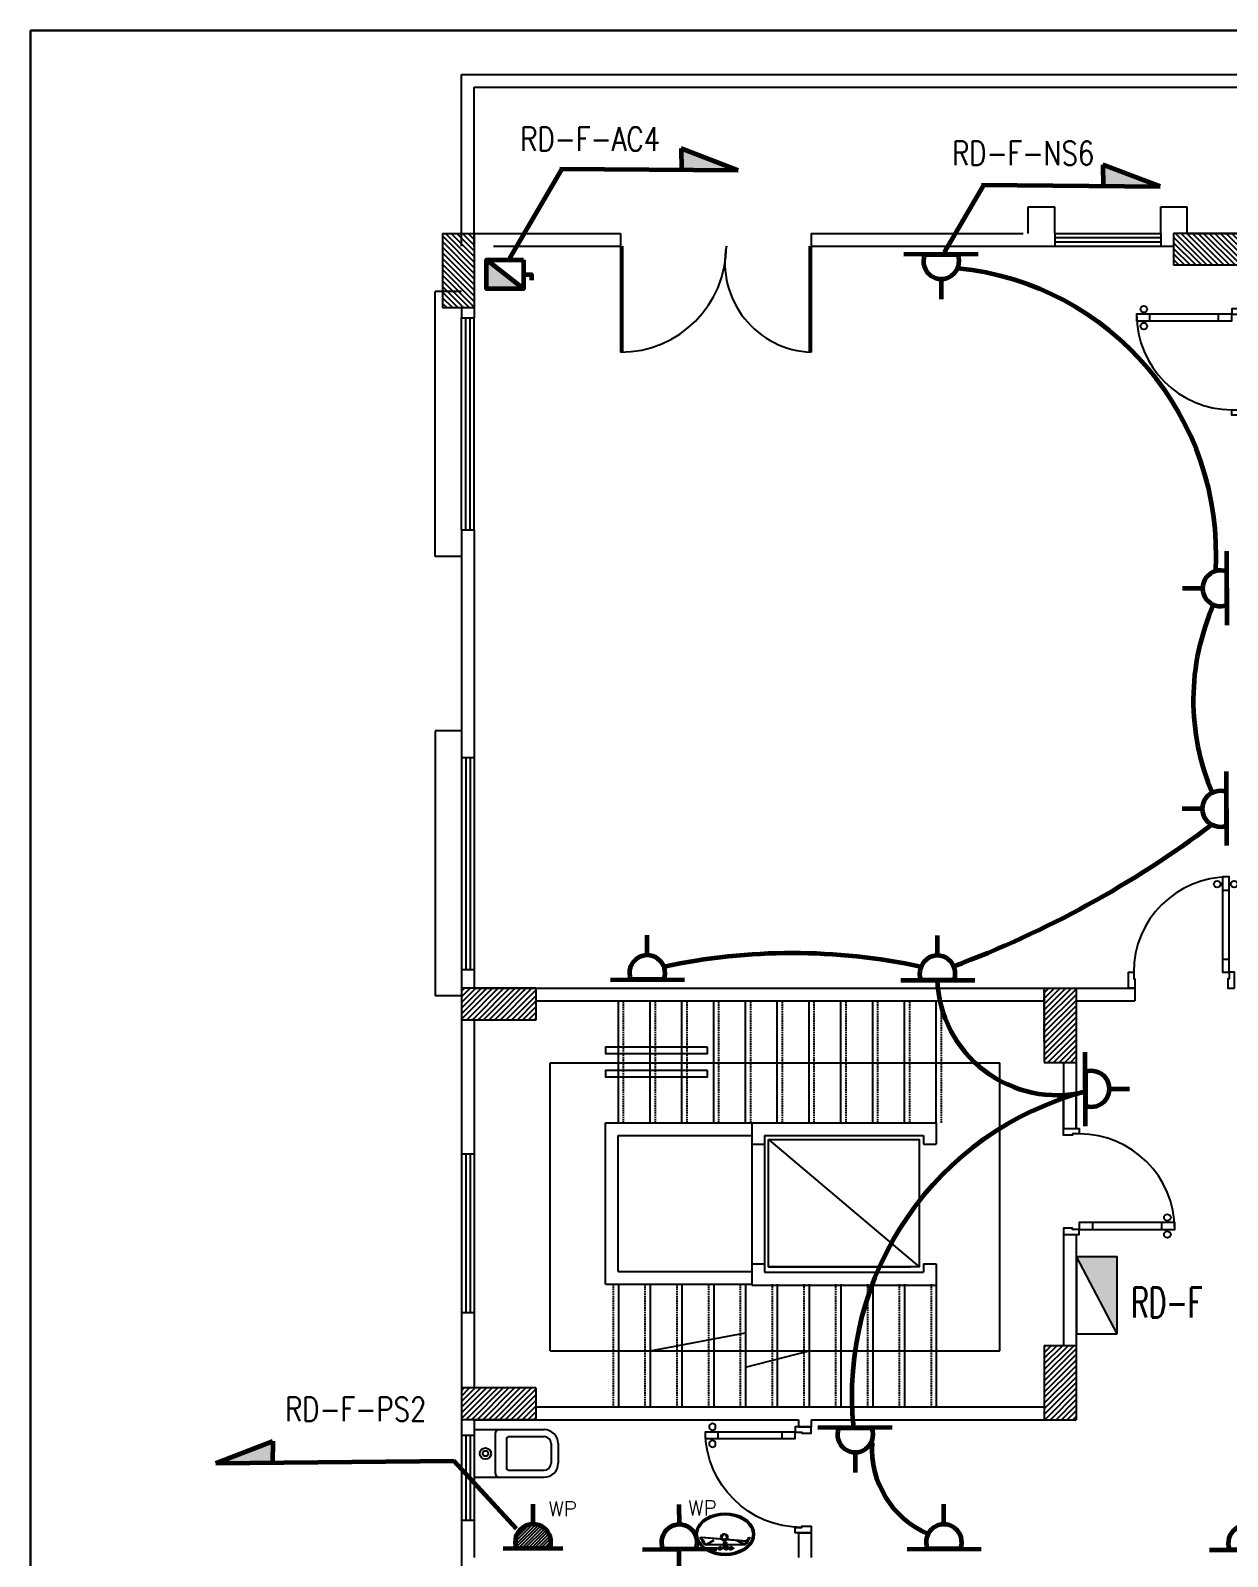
# Model space of a CAD drawing. Header units: millimetres. Extents: x -210 to 391, y -770 to -263.
# Drawn here: x -209.9 to -14.4, y -512.1 to -262.9 of the extents above; entities that cross this region are included whole.
import ezdxf
from ezdxf.enums import TextEntityAlignment as Align

# ---------------------------------------------------------------- set-up
doc = ezdxf.new("R2010")
doc.units = ezdxf.units.MM
doc.header["$MEASUREMENT"] = 0
doc.linetypes.add('DASHED2', pattern=[0.375, 0.25, -0.125])
for name, color, linetype in [('BATH', 4, 'Continuous'), ('COL', 6, 'Continuous'), ('DOOR', 1, 'Continuous'), ('hh', 2, 'Continuous'), ('Layer1', 8, 'Continuous'), ('TEXT', 3, 'Continuous'), ('veportes', 5, 'Continuous'), ('WALL', 5, 'Continuous')]:
    doc.layers.add(name, color=color, linetype=linetype)
for name, color, linetype, lineweight in [('circuits1', 3, 'Continuous', 60), ('frame', 5, 'Continuous', 30), ('sockets', 1, 'Continuous', 60), ('Wiring1', 6, 'Continuous', 60)]:
    doc.layers.add(name, color=color, linetype=linetype, lineweight=lineweight)
doc.styles.add('ROMDIM', font='romans.shx', dxfattribs={"width": 0.65})
pattern_1 = [(45, (4817.4196, 2599.4955), (-0.458930686, 0.458930686), [])]

# ---------------------------------------------------------------- blocks, each defined once
blk = doc.blocks.new('116')
at = {"layer": 'DOOR'}
for p, q in [((-0.132, 0.99), (-0.113, 0.99)), ((-0.132, 0.972), (-0.113, 0.972)), ((-0.113, 0.925), (-0.05, 0.925)), ((-0.03, 0.99), (-0.05, 0.99)), ((-0.03, 0.972), (-0.05, 0.972)), ((-0.113, 0.275), (-0.05, 0.275))]:
    blk.add_line(p, q, dxfattribs=at)
for points in [[(-0.05, 0.15), (-0.05, 1.05), (-0.113, 1.05), (-0.113, 0.15)], [(-1, 0), (-1, 0.15), (-0.95, 0.15), (-0.95, 0.087), (-0.938, 0.087), (-0.938, 0)], [(0, 0), (0, 0.15), (-0.05, 0.15), (-0.05, 0.087), (-0.062, 0.087), (-0.062, 0)]]:
    blk.add_lwpolyline(points, close=True, dxfattribs=at)
for centre in [(-0.162, 0.981), (-0.001, 0.981)]:
    blk.add_circle(centre, 0.0312, dxfattribs=at)
blk.add_arc((-0.05, 0.15), 0.9, 90, 180, dxfattribs=at)
blk = doc.blocks.new('A$C06642F28')
at = {"layer": 'DOOR'}
for p, q in [((0.275, 0.888), (0.275, 0.95)), ((0.877, 0.888), (0.877, 0.95)), ((0.924, 0.97), (0.924, 0.95)), ((0.924, 0.868), (0.924, 0.888)), ((0.942, 0.97), (0.942, 0.95)), ((0.942, 0.868), (0.942, 0.888))]:
    blk.add_line(p, q, dxfattribs=at)
for points in [[(0, 1), (0.15, 1), (0.15, 0.95), (0.088, 0.95), (0.088, 0.938), (0, 0.938)], [(0.15, 0.95), (1, 0.95), (1, 0.888), (0.15, 0.888)], [(0, 0), (0.15, 0), (0.15, 0.05), (0.088, 0.05), (0.088, 0.063), (0, 0.063)]]:
    blk.add_lwpolyline(points, close=True, dxfattribs=at)
for centre in [(0.933, 0.999), (0.933, 0.838)]:
    blk.add_circle(centre, 0.0312, dxfattribs=at)
blk.add_arc((0.09, 0.959), 0.909, 269.8324, 359.4559, dxfattribs=at)
blk = doc.blocks.new('BE-1')
at = {"layer": 'BATH', "color": 4, "linetype": 'Continuous'}
for p, q in [((-0.317, 0.792), (-0.132, 0.792)), ((-0.317, 0.726), (-0.132, 0.726)), ((-0.449, 0), (-0.449, 0.66)), ((-0.383, 0.33), (-0.383, 0.66)), ((-0.066, 0.33), (-0.066, 0.66)), ((0, 0), (0, 0.66)), ((-0.356, 0.304), (-0.092, 0.304)), ((-0.409, 0.198), (-0.04, 0.198)), ((-0.449, 0), (0, 0))]:
    blk.add_line(p, q, dxfattribs=at)
for radius in [0.0528, 0.0264]:
    blk.add_circle((-0.224, 0.106), radius, dxfattribs=at)
for centre, radius, start, end in [((-0.317, 0.66), 0.132, 90, 180), ((-0.317, 0.66), 0.066, 90, 180), ((-0.132, 0.66), 0.132, 0, 90), ((-0.132, 0.66), 0.066, 0, 90), ((-0.356, 0.33), 0.0264, 180, 270), ((-0.092, 0.33), 0.0264, 270, 0), ((-0.409, 0.238), 0.0396, 180, 270), ((-0.04, 0.238), 0.0396, 270, 0)]:
    blk.add_arc(centre, radius, start, end, dxfattribs=at)
blk = doc.blocks.new('SKIN-3')
at = {"layer": 'BATH', "color": 4, "linetype": 'Continuous'}
for p, q in [((0, 0), (-0.0477, -0.0031)), ((0.0478, -0.0031), (0, 0)), ((-0.2588, -0.1364), (-0.2709, -0.1677)), ((-0.2584, -0.1317), (-0.2708, -0.1652)), ((-0.2468, -0.1367), (-0.2589, -0.168)), ((-0.2391, -0.107), (-0.2588, -0.1364)), ((-0.2381, -0.1), (-0.2584, -0.1317)), ((-0.2271, -0.1073), (-0.2468, -0.1367)), ((-0.2123, -0.0805), (-0.2391, -0.107)), ((-0.2106, -0.0714), (-0.2381, -0.1)), ((-0.2316, -0.1714), (0.201532, -0.135742)), ((-0.217, -0.1428), (-0.2316, -0.157)), ((-0.2004, -0.0809), (-0.2271, -0.1073)), ((-0.2196, -0.1717), (0.20222, -0.137105)), ((-0.2051, -0.1432), (-0.2196, -0.1574)), ((-0.2027, -0.1142), (-0.217, -0.1428)), ((-0.1793, -0.0576), (-0.2123, -0.0805)), ((-0.1767, -0.0468), (-0.2106, -0.0714)), ((-0.1906, -0.1145), (-0.2051, -0.1432)), ((-0.1881, -0.1), (-0.2027, -0.1142)), ((-0.1673, -0.0579), (-0.2004, -0.0809)), ((-0.1762, -0.1003), (-0.1906, -0.1145)), ((0.1883, -0.1), (-0.1881, -0.1)), ((-0.1881, -0.1), (-0.1157, -0.1428)), ((-0.1411, -0.0391), (-0.1793, -0.0576)), ((-0.1375, -0.0268), (-0.1767, -0.0468)), ((0.188608, -0.1003), (-0.1762, -0.1003)), ((-0.1762, -0.1003), (-0.1037, -0.1432)), ((-0.1291, -0.0394), (-0.1673, -0.0579)), ((-0.0988, -0.0254), (-0.1411, -0.0391)), ((-0.094, -0.0121), (-0.1375, -0.0268)), ((-0.0868, -0.0257), (-0.1291, -0.0394)), ((-0.0537, -0.017), (-0.0988, -0.0254)), ((-0.0477, -0.0031), (-0.094, -0.0121)), ((-0.0418, -0.0174), (-0.0868, -0.0257)), ((-0.06735, -0.06421), (-0.067491, -0.065361)), ((-0.067491, -0.065361), (-0.067463, -0.066566)), ((-0.067463, -0.066566), (-0.067266, -0.067825)), ((-0.067041, -0.063115), (-0.06735, -0.06421)), ((-0.067266, -0.067825), (-0.0669, -0.069138)), ((-0.066563, -0.062072), (-0.067041, -0.063115)), ((-0.0669, -0.069138), (-0.066366, -0.070507)), ((-0.065916, -0.061085), (-0.066563, -0.062072)), ((-0.066366, -0.070507), (-0.065663, -0.071928)), ((-0.0651, -0.06015), (-0.065916, -0.061085)), ((-0.065663, -0.071928), (-0.064791, -0.073405)), ((-0.0642, -0.059273), (-0.0651, -0.06015)), ((-0.064791, -0.073405), (-0.06375, -0.074935)), ((-0.063299, -0.058452), (-0.0642, -0.059273)), ((-0.06375, -0.074935), (-0.062541, -0.07652)), ((-0.062397, -0.057688), (-0.063299, -0.058452)), ((-0.062541, -0.07652), (-0.061163, -0.078159)), ((-0.061494, -0.056979), (-0.062397, -0.057688)), ((-0.060591, -0.056328), (-0.061494, -0.056979)), ((-0.061163, -0.078159), (-0.059616, -0.079853)), ((-0.059687, -0.055733), (-0.060591, -0.056328)), ((-0.058782, -0.055195), (-0.059687, -0.055733)), ((-0.059616, -0.079853), (-0.0579, -0.0816)), ((-0.057875, -0.054713), (-0.058782, -0.055195)), ((-0.0579, -0.0816), (-0.056133, -0.079853)), ((-0.056969, -0.054289), (-0.057875, -0.054713)), ((-0.056062, -0.053921), (-0.056969, -0.054289)), ((-0.056133, -0.079853), (-0.054479, -0.078159)), ((-0.055154, -0.05361), (-0.056062, -0.053921)), ((-0.055416, -0.068566), (-0.055559, -0.069708)), ((-0.055559, -0.069708), (-0.05553, -0.070905)), ((-0.05553, -0.070905), (-0.055332, -0.072157)), ((-0.055105, -0.06748), (-0.055416, -0.068566)), ((-0.055332, -0.072157), (-0.054963, -0.073463)), ((-0.054244, -0.053354), (-0.055154, -0.05361)), ((-0.054624, -0.066448), (-0.055105, -0.06748)), ((-0.054963, -0.073463), (-0.054426, -0.074826)), ((-0.053973, -0.065472), (-0.054624, -0.066448)), ((-0.054479, -0.078159), (-0.05294, -0.07652)), ((-0.054426, -0.074826), (-0.053717, -0.076243)), ((-0.053335, -0.053156), (-0.054244, -0.053354)), ((-0.05315, -0.06455), (-0.053973, -0.065472)), ((-0.053717, -0.076243), (-0.05284, -0.077715)), ((-0.0072, -0.0141), (-0.0537, -0.017)), ((-0.052424, -0.053014), (-0.053335, -0.053156)), ((-0.052244, -0.063685), (-0.05315, -0.06455)), ((-0.05294, -0.07652), (-0.051513, -0.074935)), ((-0.05284, -0.077715), (-0.051791, -0.079241)), ((-0.051513, -0.052929), (-0.052424, -0.053014)), ((-0.051338, -0.062875), (-0.052244, -0.063685)), ((-0.051791, -0.079241), (-0.050574, -0.080824)), ((-0.0506, -0.0529), (-0.051513, -0.052929)), ((-0.051513, -0.074935), (-0.050202, -0.073405)), ((-0.050432, -0.062121), (-0.051338, -0.062875)), ((-0.049717, -0.052929), (-0.0506, -0.0529)), ((-0.050574, -0.080824), (-0.049186, -0.082461)), ((-0.049526, -0.061423), (-0.050432, -0.062121)), ((-0.050202, -0.073405), (-0.049004, -0.071928)), ((-0.04889, -0.053014), (-0.049717, -0.052929)), ((-0.04862, -0.060781), (-0.049526, -0.061423)), ((-0.049186, -0.082461), (-0.047629, -0.084153)), ((-0.049004, -0.071928), (-0.047921, -0.070507)), ((-0.04812, -0.053156), (-0.04889, -0.053014)), ((-0.047714, -0.060194), (-0.04862, -0.060781)), ((-0.047407, -0.053354), (-0.04812, -0.053156)), ((-0.047921, -0.070507), (-0.04695, -0.069138)), ((-0.046808, -0.059664), (-0.047714, -0.060194)), ((-0.047629, -0.084153), (-0.0459, -0.0859)), ((-0.046752, -0.05361), (-0.047407, -0.053354)), ((-0.04695, -0.069138), (-0.046095, -0.067825)), ((-0.0459, -0.059188), (-0.046808, -0.059664)), ((-0.046153, -0.053921), (-0.046752, -0.05361)), ((-0.045611, -0.054289), (-0.046153, -0.053921)), ((-0.046095, -0.067825), (-0.045354, -0.066566)), ((-0.044994, -0.05877), (-0.0459, -0.059188)), ((-0.0459, -0.0859), (-0.044145, -0.084153)), ((-0.045125, -0.054713), (-0.045611, -0.054289)), ((-0.045354, -0.066566), (-0.044727, -0.065361)), ((-0.044698, -0.055195), (-0.045125, -0.054713)), ((-0.044088, -0.058406), (-0.044994, -0.05877)), ((-0.044727, -0.065361), (-0.044213, -0.06421)), ((-0.044327, -0.055733), (-0.044698, -0.055195)), ((-0.044014, -0.056328), (-0.044327, -0.055733)), ((-0.044213, -0.06421), (-0.043814, -0.063115)), ((-0.044145, -0.084153), (-0.042502, -0.082461)), ((-0.043182, -0.058099), (-0.044088, -0.058406)), ((-0.043757, -0.056979), (-0.044014, -0.056328)), ((-0.043814, -0.063115), (-0.043529, -0.062072)), ((-0.043558, -0.057688), (-0.043757, -0.056979)), ((-0.043415, -0.058452), (-0.043558, -0.057688)), ((-0.043529, -0.062072), (-0.043358, -0.061085)), ((-0.043329, -0.059273), (-0.043415, -0.058452)), ((-0.043358, -0.061085), (-0.0433, -0.06015)), ((-0.0433, -0.06015), (-0.043329, -0.059273)), ((-0.042276, -0.057847), (-0.043182, -0.058099)), ((-0.042502, -0.082461), (-0.040973, -0.080824)), ((-0.04137, -0.057652), (-0.042276, -0.057847)), ((0.0048, -0.0145), (-0.0418, -0.0174)), ((-0.040464, -0.057512), (-0.04137, -0.057652)), ((-0.040973, -0.080824), (-0.039557, -0.079241)), ((-0.039558, -0.057428), (-0.040464, -0.057512)), ((-0.03865, -0.0574), (-0.039558, -0.057428)), ((-0.039557, -0.079241), (-0.038255, -0.077715)), ((-0.037773, -0.057428), (-0.03865, -0.0574)), ((-0.038255, -0.077715), (-0.037065, -0.076243)), ((-0.036952, -0.057512), (-0.037773, -0.057428)), ((-0.037065, -0.076243), (-0.035989, -0.074826)), ((-0.036188, -0.057652), (-0.036952, -0.057512)), ((-0.035479, -0.057847), (-0.036188, -0.057652)), ((-0.035989, -0.074826), (-0.035025, -0.073463)), ((-0.034828, -0.058099), (-0.035479, -0.057847)), ((-0.035025, -0.073463), (-0.034176, -0.072157)), ((-0.034233, -0.058406), (-0.034828, -0.058099)), ((-0.033695, -0.05877), (-0.034233, -0.058406)), ((-0.034176, -0.072157), (-0.03344, -0.070905)), ((-0.033213, -0.059188), (-0.033695, -0.05877)), ((-0.03344, -0.070905), (-0.032817, -0.069708)), ((-0.032789, -0.059664), (-0.033213, -0.059188)), ((-0.032817, -0.069708), (-0.032307, -0.068566)), ((-0.032421, -0.060194), (-0.032789, -0.059664)), ((-0.03211, -0.060781), (-0.032421, -0.060194)), ((-0.032307, -0.068566), (-0.031911, -0.06748)), ((-0.031854, -0.061423), (-0.03211, -0.060781)), ((-0.031911, -0.06748), (-0.031627, -0.066448)), ((-0.031656, -0.062121), (-0.031854, -0.061423)), ((-0.031514, -0.062875), (-0.031656, -0.062121)), ((-0.031627, -0.066448), (-0.031457, -0.065472)), ((-0.031429, -0.063685), (-0.031514, -0.062875)), ((-0.031457, -0.065472), (-0.0314, -0.06455)), ((-0.0314, -0.06455), (-0.031429, -0.063685)), ((-0.025429, -0.144973), (-0.01435, -0.1428)), ((-0.014288, -0.084322), (-0.0144, -0.08865)), ((-0.0144, -0.08865), (-0.014372, -0.09298)), ((-0.014372, -0.09298), (-0.014288, -0.09703)), ((-0.01435, -0.1428), (-0.003271, -0.144973)), ((-0.013949, -0.080272), (-0.014288, -0.084322)), ((-0.014288, -0.09703), (-0.014148, -0.100801)), ((-0.014148, -0.100801), (-0.01395, -0.104291)), ((-0.01395, -0.104291), (-0.013698, -0.107504)), ((-0.013385, -0.076502), (-0.013949, -0.080272)), ((-0.013698, -0.107504), (-0.013388, -0.110436)), ((-0.01346, -0.145373), (-0.0024, -0.1432)), ((-0.013388, -0.110436), (-0.013022, -0.11309)), ((-0.012594, -0.07301), (-0.013385, -0.076502)), ((-0.013022, -0.11309), (-0.0126, -0.115463)), ((-0.0126, -0.115463), (-0.012122, -0.117559)), ((-0.011579, -0.069799), (-0.012594, -0.07301)), ((-0.012122, -0.117559), (-0.011588, -0.119374)), ((-0.011588, -0.119374), (-0.010998, -0.12091)), ((-0.010337, -0.066866), (-0.011579, -0.069799)), ((-0.010998, -0.12091), (-0.01035, -0.122166)), ((-0.01035, -0.122166), (-0.009648, -0.123144)), ((-0.00887, -0.064213), (-0.010337, -0.066866)), ((-0.009648, -0.123144), (-0.008888, -0.123842)), ((-0.008888, -0.123842), (-0.008072, -0.124261)), ((-0.007175, -0.061838), (-0.00887, -0.064213)), ((-0.008072, -0.124261), (-0.0072, -0.1244)), ((0.0394, -0.017), (-0.0072, -0.0141)), ((-0.0072, -0.1244), (-0.006272, -0.124121)), ((-0.005257, -0.059744), (-0.007175, -0.061838)), ((-0.006272, -0.124121), (-0.005286, -0.123283)), ((-0.005286, -0.123283), (-0.004244, -0.121887)), ((-0.003112, -0.057928), (-0.005257, -0.059744)), ((-0.004244, -0.121887), (-0.003144, -0.119932)), ((-0.003144, -0.119932), (-0.001988, -0.117419)), ((-0.000741, -0.056392), (-0.003112, -0.057928)), ((-0.002387, -0.088778), (-0.0025, -0.0931)), ((-0.0025, -0.0931), (-0.002472, -0.097424)), ((-0.002472, -0.097424), (-0.002386, -0.101468)), ((-0.0024, -0.1432), (0.00866, -0.145373)), ((-0.002047, -0.084734), (-0.002387, -0.088778)), ((-0.002386, -0.101468), (-0.002244, -0.105233)), ((-0.002244, -0.105233), (-0.002044, -0.108719)), ((-0.001481, -0.080969), (-0.002047, -0.084734)), ((-0.002044, -0.108719), (-0.001788, -0.111927)), ((-0.001988, -0.117419), (-0.000774, -0.114346)), ((-0.001788, -0.111927), (-0.001474, -0.114855)), ((-0.000688, -0.077482), (-0.001481, -0.080969)), ((-0.001474, -0.114855), (-0.001104, -0.117505)), ((-0.001104, -0.117505), (-0.000675, -0.119875)), ((-0.000774, -0.114346), (0.000496, -0.110715)), ((0.001856, -0.055135), (-0.000741, -0.056392)), ((0.000331, -0.074275), (-0.000688, -0.077482)), ((-0.000675, -0.119875), (-0.000191, -0.121968)), ((-0.000191, -0.121968), (0.000351, -0.123781)), ((0.001577, -0.071346), (0.000331, -0.074275)), ((0.000351, -0.123781), (0.000949, -0.125315)), ((0.000496, -0.110715), (0.001825, -0.106525)), ((0.000949, -0.125315), (0.001606, -0.126569)), ((0.00305, -0.068697), (0.001577, -0.071346)), ((0.001606, -0.126569), (0.002318, -0.127546)), ((0.001825, -0.106525), (0.003209, -0.101778)), ((0.004677, -0.054158), (0.001856, -0.055135)), ((0.002318, -0.127546), (0.003088, -0.128243)), ((0.00475, -0.066325), (0.00305, -0.068697)), ((0.003088, -0.128243), (0.003915, -0.128661)), ((0.003209, -0.101778), (0.004651, -0.096471)), ((0.003915, -0.128661), (0.0048, -0.1288)), ((0.004651, -0.096471), (0.006149, -0.090606)), ((0.007726, -0.053459), (0.004677, -0.054158)), ((0.006675, -0.064234), (0.00475, -0.066325)), ((0.0513, -0.0174), (0.0048, -0.0145)), ((0.0048, -0.1288), (0.005739, -0.128522)), ((0.005739, -0.128522), (0.006735, -0.127685)), ((0.006149, -0.090606), (0.007706, -0.084182)), ((0.008827, -0.062421), (0.006675, -0.064234)), ((0.006735, -0.127685), (0.007786, -0.126291)), ((0.007706, -0.084182), (0.009318, -0.0772)), ((0.010999, -0.05304), (0.007726, -0.053459)), ((0.007786, -0.126291), (0.008893, -0.124338)), ((0.011206, -0.060888), (0.008827, -0.062421)), ((0.008893, -0.124338), (0.010054, -0.121829)), ((0.009318, -0.0772), (0.010988, -0.069659)), ((0.010054, -0.121829), (0.011272, -0.11876)), ((0.010988, -0.069659), (0.012715, -0.061559)), ((0.0145, -0.0529), (0.010999, -0.05304)), ((0.013812, -0.059632), (0.011206, -0.060888)), ((0.011272, -0.11876), (0.012545, -0.115135)), ((0.012545, -0.115135), (0.013875, -0.11095)), ((0.012715, -0.061559), (0.0145, -0.0529)), ((0.016644, -0.058656), (0.013812, -0.059632)), ((0.013875, -0.11095), (0.015258, -0.106209)), ((0.015258, -0.106209), (0.016698, -0.10091)), ((0.019703, -0.057958), (0.016644, -0.058656)), ((0.016698, -0.10091), (0.018192, -0.095053)), ((0.018192, -0.095053), (0.019743, -0.088638)), ((0.022988, -0.05754), (0.019703, -0.057958)), ((0.019743, -0.088638), (0.021348, -0.081666)), ((0.021348, -0.081666), (0.02301, -0.074135)), ((0.0265, -0.0574), (0.022988, -0.05754)), ((0.02301, -0.074135), (0.024727, -0.066047)), ((0.024727, -0.066047), (0.0265, -0.0574)), ((0.033984, -0.06421), (0.033841, -0.065361)), ((0.033841, -0.065361), (0.03387, -0.066566)), ((0.03387, -0.066566), (0.034068, -0.067825)), ((0.034295, -0.063115), (0.033984, -0.06421)), ((0.034068, -0.067825), (0.034437, -0.069138)), ((0.034776, -0.062072), (0.034295, -0.063115)), ((0.034437, -0.069138), (0.034974, -0.070507)), ((0.035427, -0.061085), (0.034776, -0.062072)), ((0.034974, -0.070507), (0.035683, -0.071928)), ((0.03625, -0.06015), (0.035427, -0.061085)), ((0.035683, -0.071928), (0.03656, -0.073405)), ((0.037155, -0.059273), (0.03625, -0.06015)), ((0.03656, -0.073405), (0.037609, -0.074935)), ((0.038061, -0.058452), (0.037155, -0.059273)), ((0.037609, -0.074935), (0.038826, -0.07652)), ((0.038965, -0.057688), (0.038061, -0.058452)), ((0.038826, -0.07652), (0.040214, -0.078159)), ((0.039871, -0.056979), (0.038965, -0.057688)), ((0.0844, -0.0254), (0.0394, -0.017)), ((0.040775, -0.056328), (0.039871, -0.056979)), ((0.040214, -0.078159), (0.041771, -0.079853)), ((0.04168, -0.055733), (0.040775, -0.056328)), ((0.042583, -0.055195), (0.04168, -0.055733)), ((0.041771, -0.079853), (0.0435, -0.0816)), ((0.043487, -0.054713), (0.042583, -0.055195)), ((0.044389, -0.054289), (0.043487, -0.054713)), ((0.0435, -0.0816), (0.046982, -0.079853)), ((0.045292, -0.053921), (0.044389, -0.054289)), ((0.046194, -0.05361), (0.045292, -0.053921)), ((0.04595, -0.068566), (0.045809, -0.069708)), ((0.045809, -0.069708), (0.045837, -0.070905)), ((0.045837, -0.070905), (0.046034, -0.072157)), ((0.046259, -0.06748), (0.04595, -0.068566)), ((0.046034, -0.072157), (0.0464, -0.073463)), ((0.047096, -0.053354), (0.046194, -0.05361)), ((0.046737, -0.066448), (0.046259, -0.06748)), ((0.0464, -0.073463), (0.046934, -0.074826)), ((0.047384, -0.065472), (0.046737, -0.066448)), ((0.046934, -0.074826), (0.047637, -0.076243)), ((0.046982, -0.079853), (0.050182, -0.078159)), ((0.047997, -0.053156), (0.047096, -0.053354)), ((0.0482, -0.06455), (0.047384, -0.065472)), ((0.047637, -0.076243), (0.048509, -0.077715)), ((0.0941, -0.0121), (0.0478, -0.0031)), ((0.048899, -0.053014), (0.047997, -0.053156)), ((0.0491, -0.063685), (0.0482, -0.06455)), ((0.048509, -0.077715), (0.04955, -0.079241)), ((0.049799, -0.052929), (0.048899, -0.053014)), ((0.05, -0.062875), (0.0491, -0.063685)), ((0.04955, -0.079241), (0.050759, -0.080824)), ((0.0507, -0.0529), (0.049799, -0.052929)), ((0.050901, -0.062121), (0.05, -0.062875)), ((0.050182, -0.078159), (0.053098, -0.07652)), ((0.0516, -0.052929), (0.0507, -0.0529)), ((0.050759, -0.080824), (0.052137, -0.082461)), ((0.051803, -0.061423), (0.050901, -0.062121)), ((0.0964, -0.0257), (0.0513, -0.0174)), ((0.052501, -0.053014), (0.0516, -0.052929)), ((0.052704, -0.060781), (0.051803, -0.061423)), ((0.052137, -0.082461), (0.053684, -0.084153)), ((0.053403, -0.053156), (0.052501, -0.053014)), ((0.053606, -0.060194), (0.052704, -0.060781)), ((0.053098, -0.07652), (0.055731, -0.074935)), ((0.054306, -0.053354), (0.053403, -0.053156)), ((0.054508, -0.059664), (0.053606, -0.060194)), ((0.053684, -0.084153), (0.0554, -0.0859)), ((0.055209, -0.05361), (0.054306, -0.053354)), ((0.055412, -0.059188), (0.054508, -0.059664)), ((0.056113, -0.053921), (0.055209, -0.05361)), ((0.0554, -0.0859), (0.058883, -0.084153)), ((0.056314, -0.05877), (0.055412, -0.059188)), ((0.055731, -0.074935), (0.058079, -0.073405)), ((0.057018, -0.054289), (0.056113, -0.053921)), ((0.057218, -0.058406), (0.056314, -0.05877)), ((0.057925, -0.054713), (0.057018, -0.054289)), ((0.058122, -0.058099), (0.057218, -0.058406)), ((0.058831, -0.055195), (0.057925, -0.054713)), ((0.058079, -0.073405), (0.060144, -0.071928)), ((0.059027, -0.057847), (0.058122, -0.058099)), ((0.059738, -0.055733), (0.058831, -0.055195)), ((0.058883, -0.084153), (0.062083, -0.082461)), ((0.059931, -0.057652), (0.059027, -0.057847)), ((0.060646, -0.056328), (0.059738, -0.055733)), ((0.060837, -0.057512), (0.059931, -0.057652)), ((0.060144, -0.071928), (0.061926, -0.070507)), ((0.061556, -0.056979), (0.060646, -0.056328)), ((0.061743, -0.057428), (0.060837, -0.057512)), ((0.062465, -0.057688), (0.061556, -0.056979)), ((0.06265, -0.0574), (0.061743, -0.057428)), ((0.061926, -0.070507), (0.063425, -0.069138)), ((0.062083, -0.082461), (0.065, -0.080824)), ((0.063376, -0.058452), (0.062465, -0.057688)), ((0.063556, -0.057428), (0.06265, -0.0574)), ((0.064287, -0.059273), (0.063376, -0.058452)), ((0.063425, -0.069138), (0.064639, -0.067825)), ((0.064462, -0.057512), (0.063556, -0.057428)), ((0.0652, -0.06015), (0.064287, -0.059273)), ((0.065368, -0.057652), (0.064462, -0.057512)), ((0.064639, -0.067825), (0.06557, -0.066566)), ((0.065, -0.080824), (0.067634, -0.079241)), ((0.06597, -0.061085), (0.0652, -0.06015)), ((0.066274, -0.057847), (0.065368, -0.057652)), ((0.06557, -0.066566), (0.066217, -0.065361)), ((0.066457, -0.062072), (0.06597, -0.061085)), ((0.066217, -0.065361), (0.066581, -0.06421)), ((0.06718, -0.058099), (0.066274, -0.057847)), ((0.066661, -0.063115), (0.066457, -0.062072)), ((0.066581, -0.06421), (0.066661, -0.063115)), ((0.068086, -0.058406), (0.06718, -0.058099)), ((0.067634, -0.079241), (0.069984, -0.077715)), ((0.068992, -0.05877), (0.068086, -0.058406)), ((0.0699, -0.059188), (0.068992, -0.05877)), ((0.070806, -0.059664), (0.0699, -0.059188)), ((0.069984, -0.077715), (0.072051, -0.076243)), ((0.071712, -0.060194), (0.070806, -0.059664)), ((0.072618, -0.060781), (0.071712, -0.060194)), ((0.072051, -0.076243), (0.073835, -0.074826)), ((0.073524, -0.061423), (0.072618, -0.060781)), ((0.07443, -0.062121), (0.073524, -0.061423)), ((0.073835, -0.074826), (0.075337, -0.073463)), ((0.075336, -0.062875), (0.07443, -0.062121)), ((0.076242, -0.063685), (0.075336, -0.062875)), ((0.075337, -0.073463), (0.076554, -0.072157)), ((0.07715, -0.06455), (0.076242, -0.063685)), ((0.076554, -0.072157), (0.077489, -0.070905)), ((0.077914, -0.065472), (0.07715, -0.06455)), ((0.077489, -0.070905), (0.07814, -0.069708)), ((0.078395, -0.066448), (0.077914, -0.065472)), ((0.07814, -0.069708), (0.078509, -0.068566)), ((0.078593, -0.06748), (0.078395, -0.066448)), ((0.078509, -0.068566), (0.078593, -0.06748)), ((0.1268, -0.0391), (0.0844, -0.0254)), ((0.1376, -0.0268), (0.0941, -0.0121)), ((0.1388, -0.0394), (0.0964, -0.0257)), ((0.1764, -0.1003), (0.1039, -0.1432)), ((0.1883, -0.1), (0.1159, -0.1428)), ((0.1649, -0.0576), (0.1268, -0.0391)), ((0.1768, -0.0468), (0.1376, -0.0268)), ((0.1769, -0.0579), (0.1388, -0.0394)), ((0.198, -0.0805), (0.1649, -0.0576)), ((0.1764, -0.1003), (0.1908, -0.1145)), ((0.2107, -0.0714), (0.1768, -0.0468)), ((0.21, -0.0809), (0.1769, -0.0579)), ((0.1883, -0.1), (0.2029, -0.1142)), ((0.2027, -0.1142), (0.1883, -0.1)), ((0.1908, -0.1145), (0.2053, -0.1432)), ((0.2248, -0.107), (0.198, -0.0805)), ((0.2172, -0.1428), (0.2027, -0.1142)), ((0.2029, -0.1142), (0.2172, -0.1428)), ((0.2053, -0.1432), (0.2198, -0.1574)), ((0.2368, -0.1073), (0.21, -0.0809)), ((0.2382, -0.1), (0.2107, -0.0714)), ((0.2172, -0.1428), (0.2318, -0.157)), ((0.2316, -0.1714), (0.2172, -0.1428)), ((0.2445, -0.1364), (0.2248, -0.107)), ((0.2564, -0.1367), (0.2368, -0.1073)), ((0.2585, -0.1317), (0.2382, -0.1)), ((0.2565, -0.1677), (0.2445, -0.1364)), ((0.2685, -0.168), (0.2564, -0.1367)), ((0.2709, -0.1652), (0.2585, -0.1317)), ((-0.2708, -0.1652), (-0.2749, -0.2)), ((-0.2709, -0.1677), (-0.2749, -0.1999)), ((-0.2749, -0.1999), (-0.2709, -0.2321)), ((-0.2749, -0.2), (-0.2708, -0.2348)), ((-0.2709, -0.2321), (-0.2588, -0.2634)), ((-0.2708, -0.2348), (-0.2584, -0.2683)), ((-0.2589, -0.168), (-0.263, -0.2003)), ((-0.263, -0.2003), (-0.2589, -0.2325)), ((-0.2589, -0.2325), (-0.2468, -0.2638)), ((-0.2588, -0.2634), (-0.2391, -0.2928)), ((-0.2584, -0.2683), (-0.2381, -0.3)), ((-0.2468, -0.2638), (-0.2271, -0.2931)), ((-0.2316, -0.157), (-0.2316, -0.1714)), ((-0.2316, -0.1714), (-0.2316, -0.1714)), ((-0.2196, -0.1574), (-0.2196, -0.1717)), ((-0.2196, -0.1717), (-0.2196, -0.1717)), ((-0.0433, -0.17135), (-0.041096, -0.160424)), ((-0.041096, -0.182276), (-0.0433, -0.17135)), ((-0.041096, -0.160424), (-0.034821, -0.151162)), ((-0.034821, -0.191538), (-0.041096, -0.182276)), ((-0.034821, -0.151162), (-0.025429, -0.144973)), ((-0.025429, -0.197727), (-0.034821, -0.191538)), ((-0.0313, -0.17175), (-0.0291, -0.160824)), ((-0.0291, -0.182676), (-0.0313, -0.17175)), ((-0.0291, -0.160824), (-0.022835, -0.151562)), ((-0.022835, -0.191938), (-0.0291, -0.182676)), ((-0.01435, -0.1999), (-0.025429, -0.197727)), ((-0.022835, -0.151562), (-0.01346, -0.145373)), ((-0.01346, -0.198127), (-0.022835, -0.191938)), ((-0.003271, -0.197727), (-0.01435, -0.1999)), ((-0.01435, -0.1999), (-0.01435, -0.1999)), ((-0.0024, -0.2003), (-0.01346, -0.198127)), ((-0.003271, -0.144973), (0.006121, -0.151162)), ((0.006121, -0.191538), (-0.003271, -0.197727)), ((0.00866, -0.198127), (-0.0024, -0.2003)), ((-0.0024, -0.2003), (-0.0024, -0.2003)), ((0.006121, -0.151162), (0.012396, -0.160424)), ((0.012396, -0.182276), (0.006121, -0.191538)), ((0.00866, -0.145373), (0.018035, -0.151562)), ((0.018035, -0.191938), (0.00866, -0.198127)), ((0.012396, -0.160424), (0.0146, -0.17135)), ((0.0146, -0.17135), (0.012396, -0.182276)), ((0.018035, -0.151562), (0.0243, -0.160824)), ((0.0243, -0.182676), (0.018035, -0.191938)), ((0.0243, -0.160824), (0.0265, -0.17175)), ((0.0265, -0.17175), (0.0243, -0.182676)), ((0.2198, -0.1574), (0.2198, -0.1717)), ((0.2198, -0.1717), (0.2198, -0.1717)), ((0.2248, -0.2928), (0.2445, -0.2634)), ((0.2318, -0.157), (0.2318, -0.1714)), ((0.2318, -0.1714), (0.2318, -0.1714)), ((0.2368, -0.2931), (0.2564, -0.2638)), ((0.2382, -0.3), (0.2585, -0.2683)), ((0.2445, -0.2634), (0.2565, -0.2321)), ((0.2564, -0.2638), (0.2685, -0.2325)), ((0.2606, -0.1999), (0.2565, -0.1677)), ((0.2565, -0.2321), (0.2606, -0.1999)), ((0.2585, -0.2683), (0.2709, -0.2348)), ((0.2726, -0.2003), (0.2685, -0.168)), ((0.2685, -0.2325), (0.2726, -0.2003)), ((0.2751, -0.2), (0.2709, -0.1652)), ((0.2709, -0.2348), (0.2751, -0.2)), ((-0.2391, -0.2928), (-0.2123, -0.3193)), ((-0.2381, -0.3), (-0.2106, -0.3286)), ((-0.2271, -0.2931), (-0.2004, -0.3197)), ((-0.2123, -0.3193), (-0.1793, -0.3423)), ((-0.2106, -0.3286), (-0.1767, -0.3532)), ((-0.2004, -0.3197), (-0.1673, -0.3425)), ((-0.1793, -0.3423), (-0.1411, -0.3608)), ((-0.1767, -0.3532), (-0.1375, -0.3732)), ((-0.1673, -0.3425), (-0.1291, -0.3611)), ((-0.1411, -0.3608), (-0.0988, -0.3745)), ((-0.1375, -0.3732), (-0.094, -0.3879)), ((-0.1291, -0.3611), (-0.0868, -0.3748)), ((-0.0988, -0.3745), (-0.0537, -0.3828)), ((-0.094, -0.3879), (-0.0477, -0.3969)), ((-0.0868, -0.3748), (-0.0418, -0.3832)), ((-0.0537, -0.3828), (-0.0072, -0.3857)), ((-0.0477, -0.3969), (0, -0.4)), ((-0.0418, -0.3832), (0.0048, -0.386)), ((-0.0072, -0.3857), (0.0394, -0.3828)), ((0, -0.4), (0.0478, -0.3969)), ((0.0048, -0.386), (0.0513, -0.3832)), ((0.0394, -0.3828), (0.0844, -0.3745)), ((0.0478, -0.3969), (0.0941, -0.3879)), ((0.0513, -0.3832), (0.0964, -0.3748)), ((0.0844, -0.3745), (0.1268, -0.3608)), ((0.0941, -0.3879), (0.1376, -0.3732)), ((0.0964, -0.3748), (0.1388, -0.3611)), ((0.1268, -0.3608), (0.1649, -0.3423)), ((0.1376, -0.3732), (0.1768, -0.3532)), ((0.1388, -0.3611), (0.1769, -0.3425)), ((0.1649, -0.3423), (0.198, -0.3193)), ((0.1768, -0.3532), (0.2107, -0.3286)), ((0.1769, -0.3425), (0.21, -0.3197)), ((0.198, -0.3193), (0.2248, -0.2928)), ((0.21, -0.3197), (0.2368, -0.2931)), ((0.2107, -0.3286), (0.2382, -0.3))]:
    blk.add_line(p, q, dxfattribs=at)
blk = doc.blocks.new('E-S03')
at = {"lineweight": 60}
blk.add_line((-412, 177), (418, 180), dxfattribs=at)
at = {"layer": 'sockets', "color": 4, "linetype": 'Continuous'}
blk.add_line((0, 453), (0, 678), dxfattribs=at)
at = {"layer": 'sockets', "color": 0, "linetype": 'Continuous'}
blk.add_line((-187, 183), (187, 183), dxfattribs=at)
blk.add_arc((0, 253), 200, 339.5371, 200.4629, dxfattribs=at)
blk = doc.blocks.new('S-WE-P')
at = {"layer": 'veportes', "linetype": 'Continuous'}
h = blk.add_hatch(dxfattribs=at)
h.set_pattern_fill('ANSI31', color=1, scale=125, style=0)
h.set_pattern_definition([(45, (27672.245, -14081.706), (-11.04854346, 11.04854346), [])])
edge = h.paths.add_edge_path()
edge.add_arc((560467, 115151), 123, 339.5371, 560.4629)
edge.add_line((560353, 115108), (560582, 115108))
at = {"lineweight": 60}
blk.add_line((560253, 115106), (560668, 115108), dxfattribs=at)
at = {"layer": 'sockets', "color": 4, "linetype": 'Continuous'}
blk.add_line((560461, 115274), (560461, 115413), dxfattribs=at)
at = {"layer": 'sockets', "color": 0, "linetype": 'Continuous'}
blk.add_line((560345, 115107), (560577, 115107), dxfattribs=at)
blk.add_ellipse((560461, 115150), major_axis=(0, 124), ratio=1, start_param=4.355134, end_param=8.211016, dxfattribs=at)
blk = doc.blocks.new('disconnecting switch')
at = {"layer": 'sockets'}
h = blk.add_hatch(color=256, dxfattribs=at)
h.dxf.hatch_style = 1
h.paths.add_polyline_path([(31.415, 12.166), (31.134, 11.81), (31.415, 11.81)])
blk.add_line((31.415, 12.166), (31.134, 11.81), dxfattribs=at)
blk.add_lwpolyline([(31.134, 12.166), (31.415, 12.166), (31.415, 11.81), (31.134, 11.81)], close=True, dxfattribs=at)
blk.add_lwpolyline([(31.275, 12.166), (31.275, 12.246), (31.332, 12.246)], dxfattribs=at)

msp = doc.modelspace()

# ---------------------------------------------------------------- hatches: boundary and pattern name
at = {"lineweight": 0}
msp.add_hatch(color=13, dxfattribs=at).paths.add_polyline_path([(-32.37, -475.7), (-32.37, -463.1), (-39.01, -463.11)])
at = {"layer": 'circuits1'}
h = msp.add_hatch(color=5, dxfattribs=at)
h.dxf.hatch_style = 1
h.paths.add_polyline_path([(-103.6, -282.21), (-103.55, -285.66), (-94.27, -285.79)])
h = msp.add_hatch(color=5, dxfattribs=at)
h.dxf.hatch_style = 1
h.paths.add_polyline_path([(-34.71, -284.85), (-34.65, -288.3), (-25.37, -288.42)])
h = msp.add_hatch(color=5, dxfattribs=at)
h.dxf.hatch_style = 1
h.paths.add_polyline_path([(-170.27, -493.3), (-170.33, -496.74), (-179.61, -496.87)])
at = {"layer": 'hh', "linetype": 'ByBlock'}
h = msp.add_hatch(dxfattribs=at)
h.set_pattern_fill('ANSI31', color=256, scale=5.192208, angle=-90, style=0)
h.set_pattern_definition([(315, (4817.4196, 2599.4955), (0.458930686, 0.458930686), [])])
h.paths.add_polyline_path([(-142.58, -308.19), (-137.39, -308.19), (-137.39, -296.07), (-142.58, -296.07)])
h = msp.add_hatch(dxfattribs=at)
h.set_pattern_fill('ANSI31', color=256, scale=5.192208, angle=-90, style=0)
h.set_pattern_definition([(315, (3194.11185, -8503.4416), (0.458930686, 0.458930686), [])])
h.paths.add_polyline_path([(-23.16, -296.07), (-23.16, -301.26), (-11.05, -301.26), (-11.05, -296.07)])
h = msp.add_hatch(dxfattribs=at)
h.set_pattern_fill('ANSI31', color=256, scale=5.192208, style=0)
h.set_pattern_definition(pattern_1)
h.paths.add_polyline_path([(-139.47, -419.3), (-139.47, -424.49), (-127.35, -424.49), (-127.35, -419.3)])
h = msp.add_hatch(dxfattribs=at)
h.set_pattern_fill('ANSI31', color=256, scale=5.192208, style=0)
h.set_pattern_definition(pattern_1)
h.paths.add_polyline_path([(-39.08, -419.3), (-44.28, -419.3), (-44.28, -431.41), (-39.08, -431.41)])
h = msp.add_hatch(dxfattribs=at)
h.set_pattern_fill('ANSI31', color=256, scale=5.192208, style=0)
h.set_pattern_definition(pattern_1)
h.paths.add_polyline_path([(-39.08, -477.62), (-44.28, -477.62), (-44.28, -489.74), (-39.08, -489.74)])
h = msp.add_hatch(dxfattribs=at)
h.set_pattern_fill('ANSI31', color=256, scale=5.192208, style=0)
h.set_pattern_definition(pattern_1)
h.paths.add_polyline_path([(-127.35, -489.74), (-127.35, -484.55), (-139.47, -484.55), (-139.47, -489.74)])

# ---------------------------------------------------------------- linework, layer by layer
at = {"layer": 'circuits1'}
for p, q in [((-94.27, -285.79, -20202.78), (-103.6, -282.21, -20202.78)), ((-103.6, -282.21, -20202.78), (-103.55, -285.66, -20202.78)), ((-131.56, -300.1, -20202.78), (-123.16, -285.71, -20202.78)), ((-94.28, -285.81, -20202.78), (-123.43, -285.58, -20202.78)), ((-25.37, -288.42, -20202.78), (-34.71, -284.85, -20202.78)), ((-34.71, -284.85, -20202.78), (-34.65, -288.3, -20202.78)), ((-60.58, -299.15, -20202.78), (-54.26, -288.34, -20202.78)), ((-25.38, -288.45, -20202.78), (-54.53, -288.22, -20202.78)), ((-179.62, -496.84, -20202.78), (-170.29, -493.26, -20202.78)), ((-170.29, -493.26, -20202.78), (-170.34, -496.71, -20202.78)), ((-179.61, -496.86, -20202.78), (-140.72, -496.46, -20202.78)), ((-130.47, -507.56, -20202.78), (-140.72, -496.46, -20202.78))]:
    msp.add_line(p, q, dxfattribs=at)
at = {"layer": 'COL', "linetype": 'ByBlock'}
for p, q in [((-142.58, -296.07), (-142.58, -308.19)), ((-142.58, -296.07), (-137.39, -296.07)), ((-142.58, -296.07), (-142.58, -308.19)), ((-142.58, -296.07), (-137.39, -296.07)), ((-137.39, -296.07), (-137.39, -308.19)), ((-137.39, -296.07), (-137.39, -308.19)), ((-11.05, -296.07), (-23.16, -296.07)), ((-23.16, -296.07), (-23.16, -301.26)), ((-11.05, -301.26), (-23.16, -301.26)), ((-142.58, -308.19), (-137.39, -308.19)), ((-142.58, -308.19), (-137.39, -308.19)), ((-127.35, -419.3), (-139.47, -419.3)), ((-139.47, -419.3), (-139.47, -424.49)), ((-127.35, -419.3), (-127.35, -424.49)), ((-44.28, -419.3), (-44.28, -431.41)), ((-44.28, -419.3), (-39.08, -419.3)), ((-39.08, -419.3), (-39.08, -431.41)), ((-127.35, -424.49), (-139.47, -424.49)), ((-44.28, -431.41), (-39.08, -431.41)), ((-44.28, -477.62), (-44.28, -489.74)), ((-44.28, -477.62), (-39.08, -477.62)), ((-39.08, -477.62), (-39.08, -489.74)), ((-127.35, -484.55), (-139.47, -484.55)), ((-139.47, -484.55), (-139.47, -489.74)), ((-127.35, -484.55), (-139.47, -484.55)), ((-139.47, -484.55), (-139.47, -489.74)), ((-127.35, -484.55), (-127.35, -489.74)), ((-127.35, -484.55), (-127.35, -489.74)), ((-127.35, -489.74), (-139.47, -489.74)), ((-127.35, -489.74), (-139.47, -489.74)), ((-44.28, -489.74), (-39.08, -489.74))]:
    msp.add_line(p, q, dxfattribs=at)
at = {"layer": 'DOOR', "linetype": 'ByBlock'}
for p, q in [((-139.47, -270.11), (75.84, -270.11)), ((-139.47, -298.15), (-139.47, -270.11)), ((-137.39, -272.19), (73.76, -272.19)), ((-137.39, -298.15), (-137.39, -272.19)), ((-42.57, -296.07), (-25.27, -296.07)), ((-113.51, -298.15), (-113.51, -315.45)), ((-113.16, -298.15), (-113.16, -315.45)), ((-82.7, -298.15), (-82.7, -315.45)), ((-82.35, -298.15), (-82.35, -315.45)), ((-42.57, -296.76), (-25.27, -296.76)), ((-42.57, -297.46), (-25.27, -297.46)), ((-42.57, -298.15), (-25.27, -298.15)), ((-139.47, -305.55), (-143.79, -305.55)), ((-143.79, -309.87), (-143.79, -305.55)), ((-143.79, -344.49), (-143.79, -309.87)), ((-139.47, -344.49), (-139.47, -309.87)), ((-138.77, -344.49), (-138.77, -309.87)), ((-138.08, -344.49), (-138.08, -309.87)), ((-137.39, -344.49), (-137.39, -309.87)), ((-143.79, -348.82), (-143.79, -344.49)), ((-139.47, -348.82), (-143.79, -348.82)), ((-143.79, -377.28), (-143.79, -381.61)), ((-139.47, -377.28), (-143.79, -377.28)), ((-143.79, -381.61), (-143.79, -416.22)), ((-139.47, -381.61), (-139.47, -416.22)), ((-138.77, -381.61), (-138.77, -416.22)), ((-138.08, -381.61), (-138.08, -416.22)), ((-137.39, -381.61), (-137.39, -416.22)), ((-143.79, -416.22), (-143.79, -420.55)), ((-139.47, -420.55), (-143.79, -420.55)), ((-139.47, -446.33), (-139.47, -472.25)), ((-138.77, -446.33), (-138.77, -472.25)), ((-138.08, -446.33), (-138.08, -472.25)), ((-137.39, -446.33), (-137.39, -472.25)), ((-108.66, -478.51), (-93.08, -475.57)), ((-93.08, -475.57), (-93.08, -481.14)), ((-93.08, -481.14), (-82.7, -478.51))]:
    msp.add_line(p, q, dxfattribs=at)
at = {"layer": 'DOOR'}
for p, q in [((-113.85, -441.28), (-113.85, -421.38)), ((-108.66, -441.28), (-108.66, -421.38)), ((-103.47, -441.28), (-103.47, -421.38)), ((-98.28, -441.28), (-98.28, -421.38)), ((-93.08, -441.28), (-93.08, -421.38)), ((-87.89, -441.28), (-87.89, -421.38)), ((-82.7, -441.28), (-82.7, -421.38)), ((-77.51, -441.28), (-77.51, -421.38)), ((-72.31, -441.28), (-72.31, -421.38)), ((-67.12, -441.28), (-67.12, -421.38)), ((-61.93, -441.28), (-61.93, -421.38)), ((-115.95, -441.28), (-92.04, -441.28)), ((-115.95, -467.62), (-115.95, -441.28)), ((-113.87, -443.36), (-92.04, -443.36)), ((-113.87, -465.54), (-113.87, -443.36)), ((-93.47, -443.36), (-92.04, -443.36)), ((-113.87, -465.54), (-92.04, -465.54)), ((-115.95, -467.62), (-92.04, -467.62)), ((-113.85, -467.62), (-113.85, -487.52)), ((-108.66, -467.62), (-108.66, -487.52)), ((-103.47, -467.62), (-103.47, -487.52)), ((-98.27, -467.62), (-98.27, -487.52)), ((-93.08, -467.62), (-93.08, -487.52)), ((-87.89, -467.62), (-87.89, -487.52)), ((-82.7, -467.62), (-82.7, -487.52)), ((-77.5, -467.62), (-77.5, -487.52)), ((-72.31, -467.62), (-72.31, -487.52)), ((-67.12, -467.62), (-67.12, -487.52)), ((-61.93, -467.62), (-61.93, -487.52)), ((-139.47, -492.34), (-139.47, -506.18)), ((-138.77, -492.34), (-138.77, -506.18)), ((-138.08, -492.34), (-138.08, -506.18)), ((-137.39, -492.34), (-137.39, -506.18))]:
    msp.add_line(p, q, dxfattribs=at)
msp.add_lwpolyline([(-89.32, -444), (-64.71, -444), (-64.71, -464.76), (-89.32, -464.76)], close=True, dxfattribs=at)
at = {"layer": 'DOOR', "linetype": 'ByBlock'}
for centre, radius, start, end in [((-113.51, -298.15), 17.31, 270, 0), ((-81.8, -300.82), 14.65, 169.499, 267.8206)]:
    msp.add_arc(centre, radius, start, end, dxfattribs=at)
at = {"layer": 'frame', "lineweight": 30}
msp.add_line((390.5, -262.95), (-209.86, -262.95), dxfattribs=at)
at = {"layer": 'frame', "linetype": 'Continuous'}
msp.add_line((-209.86, -262.95), (-209.83, -770.24), dxfattribs=at)
at = {"layer": 'hh', "linetype": 'DASHED2'}
for p, q in [((-44.28, -427.95), (-44.28, -419.6)), ((-113, -441.28), (-113, -421.38)), ((-107.81, -441.28), (-107.81, -421.38)), ((-102.62, -441.28), (-102.62, -421.38)), ((-97.42, -441.28), (-97.42, -421.38)), ((-92.23, -441.28), (-92.23, -421.38)), ((-87.04, -441.28), (-87.04, -421.38)), ((-81.85, -441.28), (-81.85, -421.38)), ((-76.65, -441.28), (-76.65, -421.38)), ((-71.46, -441.28), (-71.46, -421.38)), ((-66.27, -441.28), (-66.27, -421.38)), ((-61.08, -441.28), (-61.08, -421.38)), ((-114.7, -467.62), (-114.7, -487.52)), ((-109.51, -467.62), (-109.51, -487.52)), ((-104.32, -467.62), (-104.32, -487.52)), ((-99.13, -467.62), (-99.13, -487.52)), ((-93.93, -467.62), (-93.93, -487.52)), ((-88.74, -467.62), (-88.74, -487.52)), ((-83.55, -467.62), (-83.55, -487.52)), ((-78.36, -467.62), (-78.36, -487.52)), ((-73.16, -467.62), (-73.16, -487.52)), ((-67.97, -467.62), (-67.97, -487.52)), ((-62.78, -467.62), (-62.78, -487.52))]:
    msp.add_line(p, q, dxfattribs=at)
at = {"layer": 'hh', "linetype": 'ByBlock'}
for p, q in [((-124.98, -431.46), (-51.55, -431.46)), ((-124.98, -478.51), (-124.98, -431.46)), ((-51.55, -478.51), (-51.55, -431.46)), ((-89.32, -444), (-64.71, -464.76)), ((-124.98, -478.51), (-51.55, -478.51))]:
    msp.add_line(p, q, dxfattribs=at)
for points in [[(-99.31, -428.91), (-115.95, -428.91), (-115.95, -429.97), (-99.31, -429.97)], [(-99.31, -432.73), (-115.95, -432.73), (-115.95, -433.79), (-99.31, -433.79)]]:
    msp.add_lwpolyline(points, close=True, dxfattribs=at)
at = {"layer": 'Layer1'}
for p, q in [((-39.01, -463.11), (-32.37, -463.1)), ((-39.01, -463.11), (-39, -475.7)), ((-32.37, -475.7), (-39.01, -463.11)), ((-32.37, -475.7), (-32.37, -463.1)), ((-39, -475.7), (-32.37, -475.7))]:
    msp.add_line(p, q, dxfattribs=at)
at = {"layer": 'WALL'}
for p, q in [((-46.9, -291.74), (-42.57, -291.74)), ((-46.9, -296.07), (-46.9, -291.74)), ((-42.57, -296.07), (-42.57, -291.74)), ((-25.27, -296.07), (-25.27, -291.74)), ((-25.27, -291.74), (-20.94, -291.74)), ((-20.94, -296.07), (-20.94, -291.74)), ((-139.47, -296.07), (-113.51, -296.07)), ((-113.51, -296.07), (-113.51, -298.15)), ((-82.35, -296.07), (-82.35, -298.15)), ((-82.35, -296.07), (-47.74, -296.07)), ((-42.57, -296.07), (-42.57, -298.15)), ((-42.57, -296.07), (-42.57, -298.15)), ((-25.27, -296.07), (-25.27, -298.15)), ((-25.27, -296.07), (-25.27, -298.15)), ((-20.94, -296.07), (-11.05, -296.07)), ((-134.27, -298.15), (-113.51, -298.15)), ((-82.35, -298.15), (-58.47, -298.15)), ((-58.47, -298.15), (-47.74, -298.15)), ((-47.74, -298.15), (-42.57, -298.15)), ((-25.27, -298.15), (-23.16, -298.15)), ((-139.47, -308.19), (-139.47, -309.87)), ((-137.39, -308.19), (-137.39, -309.87)), ((-139.47, -309.87), (-137.39, -309.87)), ((-139.47, -344.49), (-137.39, -344.49)), ((-139.47, -344.49), (-139.47, -381.61)), ((-137.39, -344.49), (-137.39, -381.61)), ((-139.47, -381.61), (-137.39, -381.61)), ((-139.47, -416.22), (-137.39, -416.22)), ((-139.47, -416.22), (-139.47, -446.33)), ((-137.39, -416.22), (-137.39, -419.3)), ((-137.39, -419.3), (-39.08, -419.3)), ((-39.08, -419.3), (-29.47, -419.3)), ((-29.47, -419.3), (-29.47, -421.38)), ((-127.35, -421.38), (-44.28, -421.38)), ((-39.08, -421.38), (-29.47, -421.38)), ((-137.39, -424.49), (-137.39, -446.33)), ((-137.39, -424.49), (-137.39, -427.95)), ((-39.08, -427.95), (-39.08, -442.22)), ((-41.16, -431.41), (-41.16, -442.22)), ((-41.16, -442.22), (-41.16, -436.49)), ((-39.08, -442.22), (-39.08, -436.49)), ((-92.04, -441.28), (-92.04, -464.3)), ((-92.04, -441.28), (-61.93, -441.28)), ((-89.97, -443.36), (-89.97, -464.3)), ((-89.97, -443.36), (-64.01, -443.36)), ((-64.01, -443.36), (-64.01, -444.74)), ((-61.93, -441.28), (-61.93, -444.74)), ((-41.16, -442.22), (-39.08, -442.22)), ((-41.16, -442.22), (-39.08, -442.22)), ((-92.04, -444.74), (-89.97, -444.74)), ((-64.01, -444.74), (-61.93, -444.74)), ((-139.47, -446.33), (-137.39, -446.33)), ((-41.16, -459.53), (-39.08, -459.53)), ((-41.16, -459.53), (-39.08, -459.53)), ((-41.16, -459.53), (-41.16, -477.62)), ((-39.08, -459.53), (-39.08, -486.28)), ((-92.04, -464.3), (-89.97, -464.3)), ((-92.04, -464.3), (-92.04, -467.76)), ((-89.97, -464.3), (-89.97, -465.68)), ((-89.97, -465.68), (-64.01, -465.68)), ((-64.01, -464.3), (-61.93, -464.3)), ((-64.01, -464.3), (-64.01, -465.68)), ((-61.93, -464.3), (-61.93, -467.76)), ((-92.04, -467.76), (-61.93, -467.76)), ((-139.47, -472.25), (-137.39, -472.25)), ((-139.47, -472.25), (-139.47, -492.34)), ((-137.39, -472.25), (-137.39, -484.55)), ((-39.08, -474.16), (-39.08, -486.5)), ((-127.35, -487.66), (-44.28, -487.66)), ((-137.39, -489.74), (-84.43, -489.74)), ((-137.39, -489.74), (-137.39, -492.34)), ((-84.43, -489.74), (-84.43, -490.89)), ((-84.43, -489.74), (-84.43, -490.89)), ((-82.35, -489.74), (-82.35, -490.89)), ((-82.35, -489.74), (-82.35, -490.89)), ((-82.35, -489.74), (-44.28, -489.74)), ((-84.43, -490.89), (-82.35, -490.89)), ((-139.47, -506.18), (-139.47, -521.05)), ((-137.39, -506.18), (-137.39, -512.24)), ((-84.43, -508.2), (-82.35, -508.2)), ((-84.43, -508.2), (-84.43, -512.24)), ((-82.35, -508.2), (-82.35, -512.24))]:
    msp.add_line(p, q, dxfattribs=at)
at = {"layer": 'WALL', "linetype": 'ByBlock'}
for p, q in [((-89.32, -464.76), (-66.09, -464.76)), ((-44.28, -477.62), (-39.08, -477.62)), ((-137.39, -492.34), (-139.47, -492.34)), ((-137.39, -506.18), (-139.47, -506.18))]:
    msp.add_line(p, q, dxfattribs=at)
at = {"layer": 'Wiring1'}
msp.add_line((-103.96, -510.83), (-103.96, -515.63), dxfattribs=at)
for centre, radius, start, end in [((-63.14, -348.46), 46.93, 356.595, 84.19), ((18.4, -372.27), 38.35, 155.9919, 203.3302), ((-118.07, -258.22), 168.18, 290.529, 306.984), ((-85.42, -514.28), 100.7, 77.9988, 102.0055), ((-42.19, -417.13), 19.62, 182.3399, 283.268), ((-24.34, -485.83), 51.39, 104.9206, 185.9179), ((-57.32, -494.47), 15.13, 176.4432, 246.5226)]:
    msp.add_arc(centre, radius, start, end, dxfattribs=at)

# ---------------------------------------------------------------- block references
at = {"layer": 'COL', "linetype": 'ByBlock', "yscale": 17.30736, "zscale": 17.30736}
for name, p, xscale, rotation in [('BE-1', (-137.39, -499.14), 17.30736, 270), ('SKIN-3', (-96.41, -511.91), -17.30736, 180)]:
    msp.add_blockref(name, p, dxfattribs=dict(at, xscale=xscale, rotation=rotation))
at = {"layer": 'DOOR', "xscale": -17.30736, "yscale": 17.30736, "zscale": 17.30736}
msp.add_blockref('A$C06642F28', (-82.35, -508.2), dxfattribs=at)
at = {"layer": 'hh', "xscale": 17.30736, "yscale": 17.30736, "zscale": 17.30736}
for p, rotation in [((-11.05, -308.41), 90), ((-11.05, -308.41), 90), ((-41.16, -459.53), 270), ((-41.16, -459.53), 270)]:
    msp.add_blockref('116', p, dxfattribs=dict(at, rotation=rotation))
msp.add_blockref('116', (-13.24, -419.3), dxfattribs=at)
msp.add_blockref('116', (-13.24, -419.3), dxfattribs=at)
at = {"layer": 'sockets', "xscale": 0.0145847011627709, "yscale": 0.01458470125146859, "zscale": 0.01458470123372766}
for p, rotation in [((-61.11, -296.9), 180), ((-11.82, -354.02), 90), ((-11.88, -390.01), 90), ((-40.25, -435.73), 270), ((-75.16, -488.46), 180), ((-103.88, -513.48), 0.0952197526079312)]:
    msp.add_blockref('E-S03', p, dxfattribs=dict(at, rotation=rotation))
at = {"layer": 'sockets'}
for name, p, xscale, yscale, zscale in [('E-S03', (-109.13, -420.51), 0.0145847011627709, 0.01458470125146859, 0.01458470123372766), ('E-S03', (-61.73, -420.59), 0.0145847011627709, 0.01458470125146859, 0.01458470123372766), ('S-WE-P', (-13339.88, -3224.22), 0.02357363954512717, 0.02357363954512717, 0.02357363954512717), ('E-S03', (-60.68, -513.44), 0.0145847011627709, 0.01458470125146859, 0.01458470123372766), ('E-S03', (-11.32, -513.59), 0.0145847011627709, 0.01458470125146859, 0.01458470123372766)]:
    msp.add_blockref(name, p, dxfattribs=dict(at, xscale=xscale, yscale=yscale, zscale=zscale))
at = {"layer": 'veportes', "color": 1, "linetype": 'Continuous', "xscale": 16.86123701338637, "yscale": 16.86123701338637, "zscale": 16.86123701338637, "rotation": 269.9113609204372}
msp.add_blockref('disconnecting switch', (-333.68, 224.9), dxfattribs=at)

# ---------------------------------------------------------------- texts
at = {"layer": 'TEXT', "color": 2, "style": 'ROMDIM', "width": 0.8}
for s, p in [('RD-F-AC4', (-118.45, -280.65)), ('RD-F-NS6', (-47.73, -282.97)), ('RD-F-PS2', (-156.74, -488.03))]:
    msp.add_text(s, height=3.89, dxfattribs=at).set_placement(p, align=Align.MIDDLE)
at = {"layer": 'TEXT', "color": 2, "style": 'ROMDIM'}
for p in [(-125.27, -505.51), (-102.45, -505.38)]:
    msp.add_text('WP', height=2.431, dxfattribs=at).set_placement(p)
at = {"layer": 'TEXT', "color": 2, "insert": (-30.07, -468.17), "char_height": 4.863, "attachment_point": 1, "style": 'ROMDIM'}
msp.add_mtext_dynamic_manual_height_columns('RD-F', width=23.3808, gutter_width=1.67, heights=[0], dxfattribs=at)

doc.saveas('drawing.dxf')
